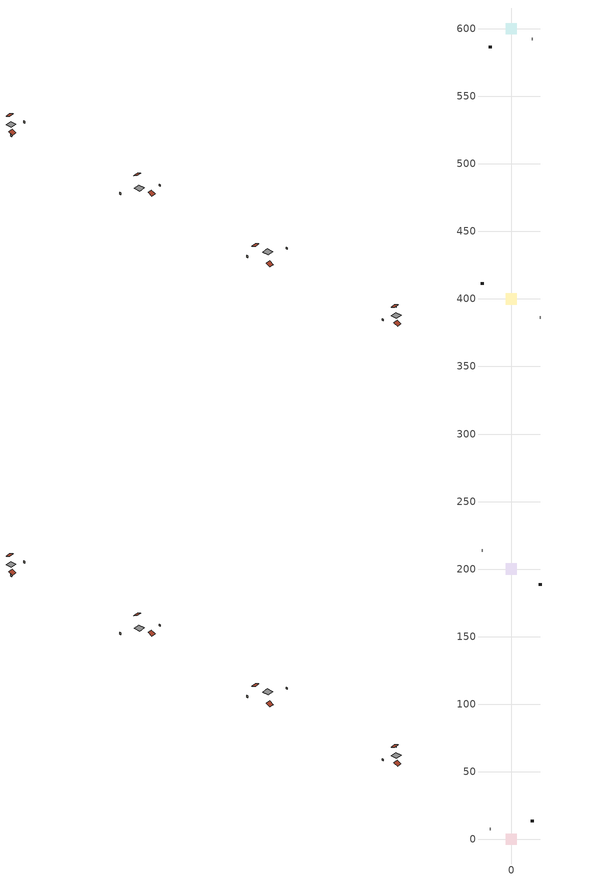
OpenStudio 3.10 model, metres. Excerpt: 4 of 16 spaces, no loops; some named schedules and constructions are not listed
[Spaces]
unit1_attic___vented_1
 floor to unit1_conditioned_space_1 (unit1_Floor2_construction_Reversed): -4.21,-4.21 -4.21,4.21 4.21,4.21 4.21,-4.21 z2.44
 wall outside (unit1_Wall6_construction): 15.36,12.62 15.36,14.43 z0:2.44
 wall adiabatic (unit1_Wall5_construction): -15.36,8.48 -15.36,6.66 z0:2.44
 roof outside (unit1_Roof2_construction): -9.07,-15.36,2.44 -9.07,-9.73,5.25 -15.36,-9.73,5.25 -15.36,-15.36,2.44
 roof outside (unit1_Roof1_construction): 9.07,15.36,2.44 9.07,9.73,5.25 15.36,9.73,5.25 15.36,15.36,2.44
unit2_attic___vented_1
 floor to unit2_conditioned_space_1 (unit2_Floor2_2_construction_Reversed): -4.21,195.79 -4.21,204.21 4.21,204.21 4.21,195.79 z2.44
 wall outside (unit2_Wall5_2_construction): 21.56,187.63 21.56,189.45 z0:2.44
 wall adiabatic (unit2_Wall6_2_construction): -21.56,214.67 -21.56,212.86 z0:2.44
 roof outside (unit2_Roof2_2_construction): -3.53,221.56,2.44 -3.53,215.93,5.25 2.77,215.93,5.25 2.77,221.56,2.44
 roof outside (unit2_Roof1_2_construction): -15.26,178.44,2.44 -15.26,184.07,5.25 -21.56,184.07,5.25 -21.56,178.44,2.44
unit3_attic___vented_1
 floor to unit3_conditioned_space_1 (unit3_Floor2_3_construction_Reversed): -4.21,395.79 -4.21,404.21 4.21,404.21 4.21,395.79 z2.44
 wall outside (unit3_Wall5_3_construction): -21.56,412.37 -21.56,410.55 z0:2.44
 wall adiabatic (unit3_Wall6_3_construction): 21.56,385.33 21.56,387.14 z0:2.44
 roof outside (unit3_Roof2_3_construction): 3.53,378.44,2.44 3.53,384.07,5.25 -2.77,384.07,5.25 -2.77,378.44,2.44
 roof outside (unit3_Roof1_3_construction): 15.26,421.56,2.44 15.26,415.93,5.25 21.56,415.93,5.25 21.56,421.56,2.44
unit4_attic___vented_1
 floor to unit4_conditioned_space_1 (unit4_Floor2_4_construction_Reversed): -4.21,595.79 -4.21,604.21 4.21,604.21 4.21,595.79 z2.44
 wall outside (unit4_Wall6_4_construction): -15.36,587.38 -15.36,585.57 z0:2.44
 wall adiabatic (unit4_Wall5_4_construction): 15.36,591.52 15.36,593.34 z0:2.44
 roof outside (unit4_Roof2_4_construction): 9.07,615.36,2.44 9.07,609.73,5.25 15.36,609.73,5.25 15.36,615.36,2.44
 roof outside (unit4_Roof1_4_construction): -9.07,584.64,2.44 -9.07,590.27,5.25 -15.36,590.27,5.25 -15.36,584.64,2.44
[Construction]
unit1_Floor1_construction_Reversed: unit1_floor_covering, unit1_osb_sheathing_0_75_in_, unit1_floor_rigid_ins, unit1_floor_stud_and_cavity
unit2_Floor1_2_construction_Reversed: unit2_floor_covering, unit2_osb_sheathing_0_75_in_, unit2_floor_rigid_ins, unit2_floor_stud_and_cavity
unit3_Floor1_3_construction_Reversed: unit3_floor_covering, unit3_osb_sheathing_0_75_in_, unit3_floor_rigid_ins, unit3_floor_stud_and_cavity
unit4_Floor1_4_construction_Reversed: unit4_floor_covering, unit4_osb_sheathing_0_75_in_, unit4_floor_rigid_ins, unit4_floor_stud_and_cavity
[EnergyManagementSystem:Program]
unit3_central_ac_and_furnace_airloop_0_duct_program: Set unit3_central_ac_and_furnace_airloop_AH_MFR = unit3_central_ac_and_furnace_airloop_AH_MFR_s; Set unit3_central_ac_and_furnace_airloop_Fan_RTF = 0; Set unit3_central_ac_and_furnace_airloop_Fan_RTF = unit3_central_ac_and_furnace_airloop_Fan_RTF + unit3_central_ac_and_furnace_airloop_Fan_RTF_s; Set unit3_central_ac_and_furnace_airloop_Fan_RTF = unit3_central_ac_and_furnace_airloop_Fan_RTF + unit3_central_ac_and_furnace_airloop_Fan_RTF_s_1; Set unit3_central_ac_and_furnace_airloop_AH_VFR = unit3_central_ac_and_furnace_airloop_AH_VFR_s; Set unit3_central_ac_and_furnace_airloop_AH_Tout = unit3_central_ac_and_furnace_airloop_AH_Tout_s; Set unit3_central_ac_and_furnace_airloop_AH_Wout = unit3_central_ac_and_furnace_airloop_AH_Wout_s; Set unit3_central_ac_and_furnace_airloop_RA_T = unit3_central_ac_and_furnace_airloop_RA_T_s; Set unit3_central_ac_and_furnace_airloop_Ra_W = unit3_central_ac_and_furnace_airloop_Ra_W_s; Set unit3_central_ac_and_furnace_airloop_0_DZ_T = unit3_central_ac_and_furnace_airloop_0_DZ_T_s; Set unit3_central_ac_and_furnace_airloop_0_DZ_W = unit3_central_ac_and_furnace_airloop_0_DZ_W_s; Run unit3_central_ac_and_furnace_airloop_0_duct_subroutine; Set unit3_central_ac_and_furnace_airloop_0_SupSensLkToCond_act = unit3_central_ac_and_furnace_airloop_0_SupSensLkToCond; Set unit3_central_ac_and_furnace_airloop_0_SupLatLkToCond_act = unit3_central_ac_and_furnace_airloop_0_SupLatLkToCond; Set unit3_central_ac_and_furnace_airloop_0_SupCondToLv_act = unit3_central_ac_and_furnace_airloop_0_SupCondToLv; Set unit3_central_ac_and_furnace_airloop_0_RetSensLkToRP_act = unit3_central_ac_and_furnace_airloop_0_RetSensLkToRP; Set unit3_central_ac_and_furnace_airloop_0_RetLatLkToRP_act = unit3_central_ac_and_furnace_airloop_0_RetLatLkToRP; Set unit3_central_ac_and_furnace_airloop_0_RetCondToRP_act = unit3_central_ac_and_furnace_airloop_0_RetCondToRP; Set unit3_central_ac_and_furnace_airloop_0_RetCondToDZ_act = unit3_central_ac_and_furnace_airloop_0_RetCondToDZ; Set unit3_central_ac_and_furnace_airloop_0_SupCondToDZ_act = unit3_central_ac_and_furnace_airloop_0_SupCondToDZ; Set unit3_central_ac_and_furnace_airloop_0_SupSensLkToDZ_act = unit3_central_ac_and_furnace_airloop_0_SupSensLkToDZ; Set unit3_central_ac_and_furnace_airloop_0_SupLatLkToDZ_act = unit3_central_ac_and_furnace_airloop_0_SupLatLkToDZ; Set unit3_central_ac_and_furnace_airloop_0_ZoneMixDZToCond_mix_act = unit3_central_ac_and_furnace_airloop_0_ZoneMixDZToCond; Set unit3_central_ac_and_furnace_airloop_0_ZoneMixCondToDZ_mix_act = unit3_central_ac_and_furnace_airloop_0_ZoneMixCondToDZ
unit3_fridge_schedule_program: Set Tin = unit3_fridge_tin_s*(9.0/5.0)+32.0; Set unit3_fridge_schedule_act = 0; If (Hour == 0); Set unit3_fridge_schedule_act = (-0.487+0.019*Tin); ElseIf (Hour == 1); Set unit3_fridge_schedule_act = (-0.34+0.016*Tin); ElseIf (Hour == 2); Set unit3_fridge_schedule_act = (-0.37+0.017*Tin); ElseIf (Hour == 3); Set unit3_fridge_schedule_act = (-0.361+0.016*Tin); ElseIf (Hour == 4); Set unit3_fridge_schedule_act = (-0.515+0.018*Tin); ElseIf (Hour == 5); Set unit3_fridge_schedule_act = (-0.684+0.021*Tin); ElseIf (Hour == 6); Set unit3_fridge_schedule_act = (-0.471+0.019*Tin); ElseIf (Hour == 7); Set unit3_fridge_schedule_act = (-0.159+0.015*Tin); ElseIf (Hour == 8); Set unit3_fridge_schedule_act = (-0.079+0.015*Tin); ElseIf (Hour == 9); Set unit3_fridge_schedule_act = (-0.417+0.019*Tin); ElseIf (Hour == 10); Set unit3_fridge_schedule_act = (-0.411+0.018*Tin); ElseIf (Hour == 11); Set unit3_fridge_schedule_act = (-0.386+0.018*Tin); ElseIf (Hour == 12); Set unit3_fridge_schedule_act = (-0.24+0.016*Tin); ElseIf (Hour == 13); Set unit3_fridge_schedule_act = (-0.314+0.017*Tin); ElseIf (Hour == 14); Set unit3_fridge_schedule_act = (-0.16+0.015*Tin); ElseIf (Hour == 15); Set unit3_fridge_schedule_act = (-0.121+0.015*Tin); ElseIf (Hour == 16); Set unit3_fridge_schedule_act = (-0.469+0.02*Tin); ElseIf (Hour == 17); Set unit3_fridge_schedule_act = (-0.412+0.02*Tin); ElseIf (Hour == 18); Set unit3_fridge_schedule_act = (-0.091+0.017*Tin); ElseIf (Hour == 19); Set unit3_fridge_schedule_act = (0.077+0.014*Tin); ElseIf (Hour == 20); Set unit3_fridge_schedule_act = (-0.118+0.016*Tin); ElseIf (Hour == 21); Set unit3_fridge_schedule_act = (-0.247+0.017*Tin); ElseIf (Hour == 22); Set unit3_fridge_schedule_act = (-0.445+0.019*Tin); ElseIf (Hour == 23); Set unit3_fridge_schedule_act = (-0.544+0.02*Tin); EndIf
unit3_water_heater_EC_adj: If WarmupFlag == 0; Set dhw_e_cons = unit3_water_heater_energy + unit3_water_heater_on_cycle_parasitic + unit3_water_heater_off_cycle_parasitic; Set unit3_water_heater_ec_adj_act = 0.0 * dhw_e_cons / 1; EndIf
unit3_central_ac_and_furnace_supply_fan_disaggregate_program_1: Set unit3_central_ac_and_furnace_supply_fan_primary_htg = 0; If unit3_central_ac_and_furnace_htg_coil_s > 0; Set unit3_central_ac_and_furnace_supply_fan_primary_htg = unit3_central_ac_and_furnace_supply_fan_s_1; EndIf
unit3_central_ac_and_furnace_supply_fan_disaggregate_program: Set unit3_central_ac_and_furnace_supply_fan_clg = 0; If unit3_central_ac_and_furnace_clg_coil_s > 0; Set unit3_central_ac_and_furnace_supply_fan_clg = unit3_central_ac_and_furnace_supply_fan_s; EndIf
unit4_infil_program: Set p_m = 0.14; Set p_s = 0.22; Set s_m = 270; Set s_s = 370; Set z_m = 9.99744; Set z_s = 2.4384; Set f_t = (((s_m/z_m)^p_m)*((z_s/s_s)^p_s)); Set Tdiff = unit4_tin_s-unit4_tout_s; Set dT = @Abs Tdiff; Set c = 0.0289; Set Cs = 0.0567; Set Cw = 0.1627; Set n = 0.65; Set sft = (f_t*0.3); Set temp1 = ((c*Cw)*((sft*unit4_site_vw_s)^(2*n)))^2; Set Qinf = (((c*Cs*(dT^n))^2)+temp1)^0.5; Set Qinf = (@Max Qinf 0); Set unit4_mech_vent_house_fan_sensible_load_act = 0.0; Set unit4_mech_vent_house_fan_latent_load_act = 0.0; Set OASupInPb = unit4_out_pb_s; Set OASupInTemp = unit4_tout_s; Set OASupInW = unit4_out_wt_s; Set OASupRho = (@RhoAirFnPbTdbW OASupInPb OASupInTemp OASupInW); Set OASupCp = (@CpAirFnW OASupInW); Set OASupInEnth = (@HFnTdbW OASupInTemp OASupInW); Set ZoneTemp = unit4_tin_s; Set ZoneW = unit4_win_s; Set ZoneCp = (@CpAirFnW ZoneW); Set ZoneAirEnth = (@HFnTdbW ZoneTemp ZoneW); Set unit4_mech_vent_house_fan_cfis_act = 0.0; Set QWHV_cfis_sup = 0.0; Set QWHV_cfis_suppl_sup = 0.0; Set QWHV_cfis_suppl_exh = 0.0; Set Qrange = 0; Set Qrange = Qrange + 0.04719 * unit4_mech_vent_range_fan_0_sch_s; Set Qbath = 0; Set Qbath = Qbath + 0.04719 * unit4_mech_vent_bath_fan_0_sch_s; Set Qdryer = 0; Set Qdryer = Qdryer + 0.07209 * unit4_clothes_dryer_exhaust_0_sch_s; Set QWHV_sup = 0.0; Set QWHV_exh = 0.0; Set Qsupply = QWHV_sup + QWHV_cfis_sup + QWHV_cfis_suppl_sup; Set Qexhaust = Qrange + Qbath + Qdryer + QWHV_exh + QWHV_cfis_suppl_exh; Set Qfan = (@Max Qexhaust Qsupply); Set Qducts = 0; Set Qducts = Qducts - unit4_central_ac_and_furnace_airloop_0_DuctImbalLkSupFanEquivCond; Set Qducts = Qducts + unit4_central_ac_and_furnace_airloop_0_DuctImbalLkExhFanEquivCond; If Qducts < 0; Set Qsupply = Qsupply - Qducts; Else; Set Qexhaust = Qexhaust + Qducts; EndIf; Set Qfan_with_ducts = (@Max Qexhaust Qsupply); Set Qimb = (@Abs (Qsupply - Qexhaust)); If Qinf + Qimb > 0; Set Qtot = Qfan_with_ducts + (Qinf^2) / (Qinf + Qimb); Else; Set Qtot = Qfan_with_ducts; EndIf; Set Qinf_adj = Qtot - Qfan; Set unit4_infil_flow_act = Qinf_adj; Set unit4_infil_program_Qinf = Qinf_adj; Set unit4_infil_program_Qfan = Qfan; Set Qload = Qfan; Set Effectiveness_Sens = 0.0; Set Effectiveness_Lat = 0.0; Set Fan_MFR = Qload * OASupRho; Set ZoneInEnth = OASupInEnth; Set ZoneInTemp = OASupInTemp; Set FanTotalToCond = Fan_MFR * (ZoneInEnth - ZoneAirEnth); Set FanSensToCond = Fan_MFR * ZoneCp * (ZoneInTemp - ZoneTemp); Set FanLatToCond = FanTotalToCond - FanSensToCond; Set unit4_mech_vent_house_fan_sensible_load_act = unit4_mech_vent_house_fan_sensible_load_act + FanSensToCond; Set unit4_mech_vent_house_fan_latent_load_act = unit4_mech_vent_house_fan_latent_load_act + FanLatToCond
unit4_crawlspace_unvented_1_duct_leakage_imbalance_infil_program: Set Qducts = 0; Set Qducts = Qducts - unit4_central_ac_and_furnace_airloop_0_DuctImbalLkSupFanEquivDZ; Set Qducts = Qducts + unit4_central_ac_and_furnace_airloop_0_DuctImbalLkExhFanEquivDZ; Set unit4_crawlspace_unvented_1_duct_leakage_imbalance_infil_flow_act = (@Abs(Qducts))
unit4_natural_vent_program: Set Tin = unit4_tin_s; Set Tout = unit4_tout_s; Set Wout = unit4_out_wt_s; Set Pbar = unit4_out_pb_s; Set Phiout = (@RhFnTdbWPb Tout Wout Pbar); Set MaxHR = 0.0115; Set Tnvsp = (unit4_htg_sp_s + unit4_clg_sp_s) / 2; Set NVavail = unit4_natural_vent_s; Set ClgSsnAvail = unit4_cool_season; Set Qnv = 0; Set Qwhf = 0; Set unit4_whole_house_fan_mix_act = 0; Set unit4_whole_house_fan_act = 0; If ((Wout < MaxHR) && (Tin > Tout) && (Tin > Tnvsp) && (ClgSsnAvail > 0)); Set WHF_Flow = 0; Set Adj = (Tin-Tnvsp)/(Tin-Tout); Set Adj = (@Min Adj 1); Set Adj = (@Max Adj 0); If (WHF_Flow > 0); Set Qwhf = WHF_Flow*Adj; Set unit4_whole_house_fan_mix_act = WHF_Flow*Adj; Set WHF_W = 0; Set unit4_whole_house_fan_act = WHF_W*Adj; ElseIf (NVavail > 0); Set NVArea = 3152.088663552; Set Cs = 8.968567957270247e-05; Set Cw = 2.2169590796800036e-05; Set Tdiff = Tin-Tout; Set dT = (@Abs Tdiff); Set Vwind = unit4_site_vw_s; Set SGNV = NVArea*Adj*((((Cs*dT)+(Cw*(Vwind^2)))^0.5)/1000); Set MaxNV = 0.9602557310976002; Set Qnv = (@Min SGNV MaxNV); EndIf; EndIf; Set unit4_natural_vent_flow_act = Qnv; Set unit4_whole_house_fan_flow_act = Qwhf; Set unit4_natural_vent_program_Qnv = Qnv; Set unit4_natural_vent_program_Qwhf = Qwhf
unit4_central_ac_and_furnace_airloop_0_duct_program: Set unit4_central_ac_and_furnace_airloop_AH_MFR = unit4_central_ac_and_furnace_airloop_AH_MFR_s; Set unit4_central_ac_and_furnace_airloop_Fan_RTF = 0; Set unit4_central_ac_and_furnace_airloop_Fan_RTF = unit4_central_ac_and_furnace_airloop_Fan_RTF + unit4_central_ac_and_furnace_airloop_Fan_RTF_s; Set unit4_central_ac_and_furnace_airloop_Fan_RTF = unit4_central_ac_and_furnace_airloop_Fan_RTF + unit4_central_ac_and_furnace_airloop_Fan_RTF_s_1; Set unit4_central_ac_and_furnace_airloop_AH_VFR = unit4_central_ac_and_furnace_airloop_AH_VFR_s; Set unit4_central_ac_and_furnace_airloop_AH_Tout = unit4_central_ac_and_furnace_airloop_AH_Tout_s; Set unit4_central_ac_and_furnace_airloop_AH_Wout = unit4_central_ac_and_furnace_airloop_AH_Wout_s; Set unit4_central_ac_and_furnace_airloop_RA_T = unit4_central_ac_and_furnace_airloop_RA_T_s; Set unit4_central_ac_and_furnace_airloop_Ra_W = unit4_central_ac_and_furnace_airloop_Ra_W_s; Set unit4_central_ac_and_furnace_airloop_0_DZ_T = unit4_central_ac_and_furnace_airloop_0_DZ_T_s; Set unit4_central_ac_and_furnace_airloop_0_DZ_W = unit4_central_ac_and_furnace_airloop_0_DZ_W_s; Run unit4_central_ac_and_furnace_airloop_0_duct_subroutine; Set unit4_central_ac_and_furnace_airloop_0_SupSensLkToCond_act = unit4_central_ac_and_furnace_airloop_0_SupSensLkToCond; Set unit4_central_ac_and_furnace_airloop_0_SupLatLkToCond_act = unit4_central_ac_and_furnace_airloop_0_SupLatLkToCond; Set unit4_central_ac_and_furnace_airloop_0_SupCondToLv_act = unit4_central_ac_and_furnace_airloop_0_SupCondToLv; Set unit4_central_ac_and_furnace_airloop_0_RetSensLkToRP_act = unit4_central_ac_and_furnace_airloop_0_RetSensLkToRP; Set unit4_central_ac_and_furnace_airloop_0_RetLatLkToRP_act = unit4_central_ac_and_furnace_airloop_0_RetLatLkToRP; Set unit4_central_ac_and_furnace_airloop_0_RetCondToRP_act = unit4_central_ac_and_furnace_airloop_0_RetCondToRP; Set unit4_central_ac_and_furnace_airloop_0_RetCondToDZ_act = unit4_central_ac_and_furnace_airloop_0_RetCondToDZ; Set unit4_central_ac_and_furnace_airloop_0_SupCondToDZ_act = unit4_central_ac_and_furnace_airloop_0_SupCondToDZ; Set unit4_central_ac_and_furnace_airloop_0_SupSensLkToDZ_act = unit4_central_ac_and_furnace_airloop_0_SupSensLkToDZ; Set unit4_central_ac_and_furnace_airloop_0_SupLatLkToDZ_act = unit4_central_ac_and_furnace_airloop_0_SupLatLkToDZ; Set unit4_central_ac_and_furnace_airloop_0_ZoneMixDZToCond_mix_act = unit4_central_ac_and_furnace_airloop_0_ZoneMixDZToCond; Set unit4_central_ac_and_furnace_airloop_0_ZoneMixCondToDZ_mix_act = unit4_central_ac_and_furnace_airloop_0_ZoneMixCondToDZ
unit4_fridge_schedule_program: Set Tin = unit4_fridge_tin_s*(9.0/5.0)+32.0; Set unit4_fridge_schedule_act = 0; If (Hour == 0); Set unit4_fridge_schedule_act = (-0.487+0.019*Tin); ElseIf (Hour == 1); Set unit4_fridge_schedule_act = (-0.34+0.016*Tin); ElseIf (Hour == 2); Set unit4_fridge_schedule_act = (-0.37+0.017*Tin); ElseIf (Hour == 3); Set unit4_fridge_schedule_act = (-0.361+0.016*Tin); ElseIf (Hour == 4); Set unit4_fridge_schedule_act = (-0.515+0.018*Tin); ElseIf (Hour == 5); Set unit4_fridge_schedule_act = (-0.684+0.021*Tin); ElseIf (Hour == 6); Set unit4_fridge_schedule_act = (-0.471+0.019*Tin); ElseIf (Hour == 7); Set unit4_fridge_schedule_act = (-0.159+0.015*Tin); ElseIf (Hour == 8); Set unit4_fridge_schedule_act = (-0.079+0.015*Tin); ElseIf (Hour == 9); Set unit4_fridge_schedule_act = (-0.417+0.019*Tin); ElseIf (Hour == 10); Set unit4_fridge_schedule_act = (-0.411+0.018*Tin); ElseIf (Hour == 11); Set unit4_fridge_schedule_act = (-0.386+0.018*Tin); ElseIf (Hour == 12); Set unit4_fridge_schedule_act = (-0.24+0.016*Tin); ElseIf (Hour == 13); Set unit4_fridge_schedule_act = (-0.314+0.017*Tin); ElseIf (Hour == 14); Set unit4_fridge_schedule_act = (-0.16+0.015*Tin); ElseIf (Hour == 15); Set unit4_fridge_schedule_act = (-0.121+0.015*Tin); ElseIf (Hour == 16); Set unit4_fridge_schedule_act = (-0.469+0.02*Tin); ElseIf (Hour == 17); Set unit4_fridge_schedule_act = (-0.412+0.02*Tin); ElseIf (Hour == 18); Set unit4_fridge_schedule_act = (-0.091+0.017*Tin); ElseIf (Hour == 19); Set unit4_fridge_schedule_act = (0.077+0.014*Tin); ElseIf (Hour == 20); Set unit4_fridge_schedule_act = (-0.118+0.016*Tin); ElseIf (Hour == 21); Set unit4_fridge_schedule_act = (-0.247+0.017*Tin); ElseIf (Hour == 22); Set unit4_fridge_schedule_act = (-0.445+0.019*Tin); ElseIf (Hour == 23); Set unit4_fridge_schedule_act = (-0.544+0.02*Tin); EndIf
unit4_water_heater_EC_adj: If WarmupFlag == 0; Set dhw_e_cons = unit4_water_heater_energy + unit4_water_heater_on_cycle_parasitic + unit4_water_heater_off_cycle_parasitic; Set unit4_water_heater_ec_adj_act = 0.0 * dhw_e_cons / 1; EndIf
unit4_central_ac_and_furnace_supply_fan_disaggregate_program_1: Set unit4_central_ac_and_furnace_supply_fan_primary_htg = 0; If unit4_central_ac_and_furnace_htg_coil_s > 0; Set unit4_central_ac_and_furnace_supply_fan_primary_htg = unit4_central_ac_and_furnace_supply_fan_s_1; EndIf
unit4_central_ac_and_furnace_supply_fan_disaggregate_program: Set unit4_central_ac_and_furnace_supply_fan_clg = 0; If unit4_central_ac_and_furnace_clg_coil_s > 0; Set unit4_central_ac_and_furnace_supply_fan_clg = unit4_central_ac_and_furnace_supply_fan_s; EndIf
unmet_hours_program: Set htg_unmet_hours = 0; Set clg_unmet_hours = 0; Set unit_htg_unmet_hours = 0; If ((DayOfYear >= 1) && (DayOfYear <= 365)); Set unit_htg_unmet_hours = unit_htg_unmet_hours + unit1_conditioned_space_htg_unmet_s; If unit_htg_unmet_hours > htg_unmet_hours; Set htg_unmet_hours = unit_htg_unmet_hours; EndIf; EndIf; Set unit_clg_unmet_hours = 0; If ((DayOfYear >= 1) && (DayOfYear <= 365)); Set unit_clg_unmet_hours = unit_clg_unmet_hours + unit1_conditioned_space_clg_unmet_s; If unit_clg_unmet_hours > clg_unmet_hours; Set clg_unmet_hours = unit_clg_unmet_hours; EndIf; EndIf; Set unit_htg_unmet_hours = 0; If ((DayOfYear >= 1) && (DayOfYear <= 365)); Set unit_htg_unmet_hours = unit_htg_unmet_hours + unit2_conditioned_space_htg_unmet_s; If unit_htg_unmet_hours > htg_unmet_hours; Set htg_unmet_hours = unit_htg_unmet_hours; EndIf; EndIf; Set unit_clg_unmet_hours = 0; If ((DayOfYear >= 1) && (DayOfYear <= 365)); Set unit_clg_unmet_hours = unit_clg_unmet_hours + unit2_conditioned_space_clg_unmet_s; If unit_clg_unmet_hours > clg_unmet_hours; Set clg_unmet_hours = unit_clg_unmet_hours; EndIf; EndIf; Set unit_htg_unmet_hours = 0; If ((DayOfYear >= 1) && (DayOfYear <= 365)); Set unit_htg_unmet_hours = unit_htg_unmet_hours + unit3_conditioned_space_htg_unmet_s; If unit_htg_unmet_hours > htg_unmet_hours; Set htg_unmet_hours = unit_htg_unmet_hours; EndIf; EndIf; Set unit_clg_unmet_hours = 0; If ((DayOfYear >= 1) && (DayOfYear <= 365)); Set unit_clg_unmet_hours = unit_clg_unmet_hours + unit3_conditioned_space_clg_unmet_s; If unit_clg_unmet_hours > clg_unmet_hours; Set clg_unmet_hours = unit_clg_unmet_hours; EndIf; EndIf; Set unit_htg_unmet_hours = 0; If ((DayOfYear >= 1) && (DayOfYear <= 365)); Set unit_htg_unmet_hours = unit_htg_unmet_hours + unit4_conditioned_space_htg_unmet_s; If unit_htg_unmet_hours > htg_unmet_hours; Set htg_unmet_hours = unit_htg_unmet_hours; EndIf; EndIf; Set unit_clg_unmet_hours = 0; If ((DayOfYear >= 1) && (DayOfYear <= 365)); Set unit_clg_unmet_hours = unit_clg_unmet_hours + unit4_conditioned_space_clg_unmet_s; If unit_clg_unmet_hours > clg_unmet_hours; Set clg_unmet_hours = unit_clg_unmet_hours; EndIf; EndIf
total_loads_program: Set loads_htg_tot = 0; Set loads_clg_tot = 0; If htg_load_cond > 0; Set loads_htg_tot = loads_htg_tot + (htg_load_cond - clg_load_cond) * 1.0; Set loads_htg_tot = loads_htg_tot + (htg_load_duct - clg_load_duct) * 1.0; EndIf; If htg_load_cond_1 > 0; Set loads_htg_tot = loads_htg_tot + (htg_load_cond_1 - clg_load_cond_1) * 1.0; Set loads_htg_tot = loads_htg_tot + (htg_load_duct_1 - clg_load_duct_1) * 1.0; EndIf; If htg_load_cond_2 > 0; Set loads_htg_tot = loads_htg_tot + (htg_load_cond_2 - clg_load_cond_2) * 1.0; Set loads_htg_tot = loads_htg_tot + (htg_load_duct_2 - clg_load_duct_2) * 1.0; EndIf; If htg_load_cond_3 > 0; Set loads_htg_tot = loads_htg_tot + (htg_load_cond_3 - clg_load_cond_3) * 1.0; Set loads_htg_tot = loads_htg_tot + (htg_load_duct_3 - clg_load_duct_3) * 1.0; EndIf; Set loads_htg_tot = (@Max loads_htg_tot 0); If clg_load_cond > 0; Set loads_clg_tot = loads_clg_tot + (clg_load_cond - htg_load_cond) * 1.0; Set loads_clg_tot = loads_clg_tot + (clg_load_duct - htg_load_duct) * 1.0; EndIf; If clg_load_cond_1 > 0; Set loads_clg_tot = loads_clg_tot + (clg_load_cond_1 - htg_load_cond_1) * 1.0; Set loads_clg_tot = loads_clg_tot + (clg_load_duct_1 - htg_load_duct_1) * 1.0; EndIf; If clg_load_cond_2 > 0; Set loads_clg_tot = loads_clg_tot + (clg_load_cond_2 - htg_load_cond_2) * 1.0; Set loads_clg_tot = loads_clg_tot + (clg_load_duct_2 - htg_load_duct_2) * 1.0; EndIf; If clg_load_cond_3 > 0; Set loads_clg_tot = loads_clg_tot + (clg_load_cond_3 - htg_load_cond_3) * 1.0; Set loads_clg_tot = loads_clg_tot + (clg_load_duct_3 - htg_load_duct_3) * 1.0; EndIf; Set loads_clg_tot = (@Max loads_clg_tot 0)
total_airflows_program: Set total_infil_flow_rate = 0; Set total_mechvent_flow_rate = 0; Set total_natvent_flow_rate = 0; Set total_whf_flow_rate = 0; Set total_infil_flow_rate = total_infil_flow_rate + (unit1_infil_program_Qinf * 1); Set total_infil_flow_rate = total_infil_flow_rate + (unit2_infil_program_Qinf * 1); Set total_infil_flow_rate = total_infil_flow_rate + (unit3_infil_program_Qinf * 1); Set total_infil_flow_rate = total_infil_flow_rate + (unit4_infil_program_Qinf * 1); Set total_mechvent_flow_rate = total_mechvent_flow_rate + (unit1_infil_program_Qfan * 1); Set total_mechvent_flow_rate = total_mechvent_flow_rate + (unit2_infil_program_Qfan * 1); Set total_mechvent_flow_rate = total_mechvent_flow_rate + (unit3_infil_program_Qfan * 1); Set total_mechvent_flow_rate = total_mechvent_flow_rate + (unit4_infil_program_Qfan * 1); Set total_natvent_flow_rate = total_natvent_flow_rate + (unit1_natural_vent_program_Qnv * 1); Set total_natvent_flow_rate = total_natvent_flow_rate + (unit2_natural_vent_program_Qnv * 1); Set total_natvent_flow_rate = total_natvent_flow_rate + (unit3_natural_vent_program_Qnv * 1); Set total_natvent_flow_rate = total_natvent_flow_rate + (unit4_natural_vent_program_Qnv * 1); Set total_whf_flow_rate = total_whf_flow_rate + (unit1_natural_vent_program_Qwhf * 1); Set total_whf_flow_rate = total_whf_flow_rate + (unit2_natural_vent_program_Qwhf * 1); Set total_whf_flow_rate = total_whf_flow_rate + (unit3_natural_vent_program_Qwhf * 1); Set total_whf_flow_rate = total_whf_flow_rate + (unit4_natural_vent_program_Qwhf * 1)
[EnergyManagementSystem:Subroutine]
unit1_central_ac_and_furnace_airloop_0_duct_subroutine: Set AH_MFR = unit1_central_ac_and_furnace_airloop_AH_MFR / 1; If AH_MFR > 0; Set AH_Tout = unit1_central_ac_and_furnace_airloop_AH_Tout; Set AH_Wout = unit1_central_ac_and_furnace_airloop_AH_Wout; Set RA_T = unit1_central_ac_and_furnace_airloop_RA_T; Set RA_W = unit1_central_ac_and_furnace_airloop_Ra_W; Set Fan_RTF = unit1_central_ac_and_furnace_airloop_Fan_RTF; Set DZ_T = unit1_central_ac_and_furnace_airloop_0_DZ_T; Set DZ_W = unit1_central_ac_and_furnace_airloop_0_DZ_W; Set AH_VFR = unit1_central_ac_and_furnace_airloop_AH_VFR / 1; Set h_SA = (@HFnTdbW AH_Tout AH_Wout); Set h_RA = (@HFnTdbW RA_T RA_W); Set h_fg = (@HfgAirFnWTdb AH_Wout AH_Tout); Set h_DZ = (@HFnTdbW DZ_T DZ_W); Set air_cp = 1006.0; Set f_sup = 0.1; Set f_ret = 0.1; Set sup_lk_mfr = f_sup * AH_MFR; Set ret_lk_mfr = f_ret * AH_MFR; Set SupTotLkToCond = sup_lk_mfr*(h_RA - h_SA); Set SupLatLkToCond = sup_lk_mfr*h_fg*(RA_W-AH_Wout); Set SupSensLkToCond = SupTotLkToCond-SupLatLkToCond; Set supply_ua = 63.924; Set eTm = 0-((Fan_RTF/(AH_MFR*air_cp))*supply_ua); Set t_sup = DZ_T+((AH_Tout-DZ_T)*(@Exp eTm)); Set SupCondToCond = AH_MFR*air_cp*(t_sup-AH_Tout); Set SupCondToDZ = 0-SupCondToCond; Set return_ua = 11.838; Set eTm = 0-((Fan_RTF/(AH_MFR*air_cp))*return_ua); Set t_ret = DZ_T+((RA_T-DZ_T)*(@Exp eTm)); Set RetCondToRP = AH_MFR*air_cp*(t_ret-RA_T); Set RetCondToDZ = 0-RetCondToRP; Set RetLatLkToRP = 0; Set RetSensLkToRP = ret_lk_mfr*air_cp*(DZ_T-RA_T); Set SupTotLkToDZ = sup_lk_mfr*(h_SA-h_DZ); Set SupLatLkToDZ = sup_lk_mfr*h_fg*(AH_Wout-DZ_W); Set SupSensLkToDZ = SupTotLkToDZ-SupLatLkToDZ; Set FracOutsideToCond = 0.0; Set FracOutsideToDZ = 0.0; Set FracCondToOutside = 0.0; Set FracDZToOutside = 0.0; Set FracDZToCond = 0.0; Set FracCondToDZ = 0.0; Set lk_imbal_vfr = @ABS(f_sup - f_ret) * AH_VFR; Set ImbalLkCondToDZ = lk_imbal_vfr * FracCondToDZ; Set ImbalLkDZToCond = lk_imbal_vfr * FracDZToCond; Set ImbalLkOutsideToCond = lk_imbal_vfr * FracOutsideToCond; Set ImbalLkOutsideToDZ = lk_imbal_vfr * FracOutsideToDZ; Set ImbalLkCondToOutside = lk_imbal_vfr * FracCondToOutside; Set ImbalLkDZToOutside = lk_imbal_vfr * FracDZToOutside; Else; Set SupLatLkToCond = 0; Set SupSensLkToCond = 0; Set SupCondToCond = 0; Set RetCondToRP = 0; Set RetLatLkToRP = 0; Set RetSensLkToRP = 0; Set RetCondToDZ = 0; Set SupCondToDZ = 0; Set SupLatLkToDZ = 0; Set SupSensLkToDZ = 0; Set ImbalLkCondToDZ = 0; Set ImbalLkDZToCond = 0; Set ImbalLkOutsideToCond = 0; Set ImbalLkOutsideToDZ = 0; Set ImbalLkCondToOutside = 0; Set ImbalLkDZToOutside = 0; EndIf; Set unit1_central_ac_and_furnace_airloop_0_SupLatLkToCond = SupLatLkToCond; Set unit1_central_ac_and_furnace_airloop_0_SupSensLkToCond = SupSensLkToCond; Set unit1_central_ac_and_furnace_airloop_0_SupCondToLv = SupCondToCond; Set unit1_central_ac_and_furnace_airloop_0_RetCondToRP = RetCondToRP; Set unit1_central_ac_and_furnace_airloop_0_RetLatLkToRP = RetLatLkToRP; Set unit1_central_ac_and_furnace_airloop_0_RetSensLkToRP = RetSensLkToRP; Set unit1_central_ac_and_furnace_airloop_0_RetCondToDZ = RetCondToDZ; Set unit1_central_ac_and_furnace_airloop_0_SupCondToDZ = SupCondToDZ; Set unit1_central_ac_and_furnace_airloop_0_SupLatLkToDZ = SupLatLkToDZ; Set unit1_central_ac_and_furnace_airloop_0_SupSensLkToDZ = SupSensLkToDZ; Set unit1_central_ac_and_furnace_airloop_0_ZoneMixCondToDZ = ImbalLkCondToDZ; Set unit1_central_ac_and_furnace_airloop_0_ZoneMixDZToCond = ImbalLkDZToCond; Set unit1_central_ac_and_furnace_airloop_0_DuctImbalLkSupFanEquivCond = ImbalLkCondToOutside; Set unit1_central_ac_and_furnace_airloop_0_DuctImbalLkExhFanEquivCond = ImbalLkOutsideToCond; Set unit1_central_ac_and_furnace_airloop_0_DuctImbalLkSupFanEquivDZ = ImbalLkDZToOutside; Set unit1_central_ac_and_furnace_airloop_0_DuctImbalLkExhFanEquivDZ = ImbalLkOutsideToDZ
unit2_central_ac_and_furnace_airloop_0_duct_subroutine: Set AH_MFR = unit2_central_ac_and_furnace_airloop_AH_MFR / 1; If AH_MFR > 0; Set AH_Tout = unit2_central_ac_and_furnace_airloop_AH_Tout; Set AH_Wout = unit2_central_ac_and_furnace_airloop_AH_Wout; Set RA_T = unit2_central_ac_and_furnace_airloop_RA_T; Set RA_W = unit2_central_ac_and_furnace_airloop_Ra_W; Set Fan_RTF = unit2_central_ac_and_furnace_airloop_Fan_RTF; Set DZ_T = unit2_central_ac_and_furnace_airloop_0_DZ_T; Set DZ_W = unit2_central_ac_and_furnace_airloop_0_DZ_W; Set AH_VFR = unit2_central_ac_and_furnace_airloop_AH_VFR / 1; Set h_SA = (@HFnTdbW AH_Tout AH_Wout); Set h_RA = (@HFnTdbW RA_T RA_W); Set h_fg = (@HfgAirFnWTdb AH_Wout AH_Tout); Set h_DZ = (@HFnTdbW DZ_T DZ_W); Set air_cp = 1006.0; Set f_sup = 0.1; Set f_ret = 0.1; Set sup_lk_mfr = f_sup * AH_MFR; Set ret_lk_mfr = f_ret * AH_MFR; Set SupTotLkToCond = sup_lk_mfr*(h_RA - h_SA); Set SupLatLkToCond = sup_lk_mfr*h_fg*(RA_W-AH_Wout); Set SupSensLkToCond = SupTotLkToCond-SupLatLkToCond; Set supply_ua = 63.924; Set eTm = 0-((Fan_RTF/(AH_MFR*air_cp))*supply_ua); Set t_sup = DZ_T+((AH_Tout-DZ_T)*(@Exp eTm)); Set SupCondToCond = AH_MFR*air_cp*(t_sup-AH_Tout); Set SupCondToDZ = 0-SupCondToCond; Set return_ua = 11.838; Set eTm = 0-((Fan_RTF/(AH_MFR*air_cp))*return_ua); Set t_ret = DZ_T+((RA_T-DZ_T)*(@Exp eTm)); Set RetCondToRP = AH_MFR*air_cp*(t_ret-RA_T); Set RetCondToDZ = 0-RetCondToRP; Set RetLatLkToRP = 0; Set RetSensLkToRP = ret_lk_mfr*air_cp*(DZ_T-RA_T); Set SupTotLkToDZ = sup_lk_mfr*(h_SA-h_DZ); Set SupLatLkToDZ = sup_lk_mfr*h_fg*(AH_Wout-DZ_W); Set SupSensLkToDZ = SupTotLkToDZ-SupLatLkToDZ; Set FracOutsideToCond = 0.0; Set FracOutsideToDZ = 0.0; Set FracCondToOutside = 0.0; Set FracDZToOutside = 0.0; Set FracDZToCond = 0.0; Set FracCondToDZ = 0.0; Set lk_imbal_vfr = @ABS(f_sup - f_ret) * AH_VFR; Set ImbalLkCondToDZ = lk_imbal_vfr * FracCondToDZ; Set ImbalLkDZToCond = lk_imbal_vfr * FracDZToCond; Set ImbalLkOutsideToCond = lk_imbal_vfr * FracOutsideToCond; Set ImbalLkOutsideToDZ = lk_imbal_vfr * FracOutsideToDZ; Set ImbalLkCondToOutside = lk_imbal_vfr * FracCondToOutside; Set ImbalLkDZToOutside = lk_imbal_vfr * FracDZToOutside; Else; Set SupLatLkToCond = 0; Set SupSensLkToCond = 0; Set SupCondToCond = 0; Set RetCondToRP = 0; Set RetLatLkToRP = 0; Set RetSensLkToRP = 0; Set RetCondToDZ = 0; Set SupCondToDZ = 0; Set SupLatLkToDZ = 0; Set SupSensLkToDZ = 0; Set ImbalLkCondToDZ = 0; Set ImbalLkDZToCond = 0; Set ImbalLkOutsideToCond = 0; Set ImbalLkOutsideToDZ = 0; Set ImbalLkCondToOutside = 0; Set ImbalLkDZToOutside = 0; EndIf; Set unit2_central_ac_and_furnace_airloop_0_SupLatLkToCond = SupLatLkToCond; Set unit2_central_ac_and_furnace_airloop_0_SupSensLkToCond = SupSensLkToCond; Set unit2_central_ac_and_furnace_airloop_0_SupCondToLv = SupCondToCond; Set unit2_central_ac_and_furnace_airloop_0_RetCondToRP = RetCondToRP; Set unit2_central_ac_and_furnace_airloop_0_RetLatLkToRP = RetLatLkToRP; Set unit2_central_ac_and_furnace_airloop_0_RetSensLkToRP = RetSensLkToRP; Set unit2_central_ac_and_furnace_airloop_0_RetCondToDZ = RetCondToDZ; Set unit2_central_ac_and_furnace_airloop_0_SupCondToDZ = SupCondToDZ; Set unit2_central_ac_and_furnace_airloop_0_SupLatLkToDZ = SupLatLkToDZ; Set unit2_central_ac_and_furnace_airloop_0_SupSensLkToDZ = SupSensLkToDZ; Set unit2_central_ac_and_furnace_airloop_0_ZoneMixCondToDZ = ImbalLkCondToDZ; Set unit2_central_ac_and_furnace_airloop_0_ZoneMixDZToCond = ImbalLkDZToCond; Set unit2_central_ac_and_furnace_airloop_0_DuctImbalLkSupFanEquivCond = ImbalLkCondToOutside; Set unit2_central_ac_and_furnace_airloop_0_DuctImbalLkExhFanEquivCond = ImbalLkOutsideToCond; Set unit2_central_ac_and_furnace_airloop_0_DuctImbalLkSupFanEquivDZ = ImbalLkDZToOutside; Set unit2_central_ac_and_furnace_airloop_0_DuctImbalLkExhFanEquivDZ = ImbalLkOutsideToDZ
unit3_central_ac_and_furnace_airloop_0_duct_subroutine: Set AH_MFR = unit3_central_ac_and_furnace_airloop_AH_MFR / 1; If AH_MFR > 0; Set AH_Tout = unit3_central_ac_and_furnace_airloop_AH_Tout; Set AH_Wout = unit3_central_ac_and_furnace_airloop_AH_Wout; Set RA_T = unit3_central_ac_and_furnace_airloop_RA_T; Set RA_W = unit3_central_ac_and_furnace_airloop_Ra_W; Set Fan_RTF = unit3_central_ac_and_furnace_airloop_Fan_RTF; Set DZ_T = unit3_central_ac_and_furnace_airloop_0_DZ_T; Set DZ_W = unit3_central_ac_and_furnace_airloop_0_DZ_W; Set AH_VFR = unit3_central_ac_and_furnace_airloop_AH_VFR / 1; Set h_SA = (@HFnTdbW AH_Tout AH_Wout); Set h_RA = (@HFnTdbW RA_T RA_W); Set h_fg = (@HfgAirFnWTdb AH_Wout AH_Tout); Set h_DZ = (@HFnTdbW DZ_T DZ_W); Set air_cp = 1006.0; Set f_sup = 0.1; Set f_ret = 0.1; Set sup_lk_mfr = f_sup * AH_MFR; Set ret_lk_mfr = f_ret * AH_MFR; Set SupTotLkToCond = sup_lk_mfr*(h_RA - h_SA); Set SupLatLkToCond = sup_lk_mfr*h_fg*(RA_W-AH_Wout); Set SupSensLkToCond = SupTotLkToCond-SupLatLkToCond; Set supply_ua = 63.924; Set eTm = 0-((Fan_RTF/(AH_MFR*air_cp))*supply_ua); Set t_sup = DZ_T+((AH_Tout-DZ_T)*(@Exp eTm)); Set SupCondToCond = AH_MFR*air_cp*(t_sup-AH_Tout); Set SupCondToDZ = 0-SupCondToCond; Set return_ua = 11.838; Set eTm = 0-((Fan_RTF/(AH_MFR*air_cp))*return_ua); Set t_ret = DZ_T+((RA_T-DZ_T)*(@Exp eTm)); Set RetCondToRP = AH_MFR*air_cp*(t_ret-RA_T); Set RetCondToDZ = 0-RetCondToRP; Set RetLatLkToRP = 0; Set RetSensLkToRP = ret_lk_mfr*air_cp*(DZ_T-RA_T); Set SupTotLkToDZ = sup_lk_mfr*(h_SA-h_DZ); Set SupLatLkToDZ = sup_lk_mfr*h_fg*(AH_Wout-DZ_W); Set SupSensLkToDZ = SupTotLkToDZ-SupLatLkToDZ; Set FracOutsideToCond = 0.0; Set FracOutsideToDZ = 0.0; Set FracCondToOutside = 0.0; Set FracDZToOutside = 0.0; Set FracDZToCond = 0.0; Set FracCondToDZ = 0.0; Set lk_imbal_vfr = @ABS(f_sup - f_ret) * AH_VFR; Set ImbalLkCondToDZ = lk_imbal_vfr * FracCondToDZ; Set ImbalLkDZToCond = lk_imbal_vfr * FracDZToCond; Set ImbalLkOutsideToCond = lk_imbal_vfr * FracOutsideToCond; Set ImbalLkOutsideToDZ = lk_imbal_vfr * FracOutsideToDZ; Set ImbalLkCondToOutside = lk_imbal_vfr * FracCondToOutside; Set ImbalLkDZToOutside = lk_imbal_vfr * FracDZToOutside; Else; Set SupLatLkToCond = 0; Set SupSensLkToCond = 0; Set SupCondToCond = 0; Set RetCondToRP = 0; Set RetLatLkToRP = 0; Set RetSensLkToRP = 0; Set RetCondToDZ = 0; Set SupCondToDZ = 0; Set SupLatLkToDZ = 0; Set SupSensLkToDZ = 0; Set ImbalLkCondToDZ = 0; Set ImbalLkDZToCond = 0; Set ImbalLkOutsideToCond = 0; Set ImbalLkOutsideToDZ = 0; Set ImbalLkCondToOutside = 0; Set ImbalLkDZToOutside = 0; EndIf; Set unit3_central_ac_and_furnace_airloop_0_SupLatLkToCond = SupLatLkToCond; Set unit3_central_ac_and_furnace_airloop_0_SupSensLkToCond = SupSensLkToCond; Set unit3_central_ac_and_furnace_airloop_0_SupCondToLv = SupCondToCond; Set unit3_central_ac_and_furnace_airloop_0_RetCondToRP = RetCondToRP; Set unit3_central_ac_and_furnace_airloop_0_RetLatLkToRP = RetLatLkToRP; Set unit3_central_ac_and_furnace_airloop_0_RetSensLkToRP = RetSensLkToRP; Set unit3_central_ac_and_furnace_airloop_0_RetCondToDZ = RetCondToDZ; Set unit3_central_ac_and_furnace_airloop_0_SupCondToDZ = SupCondToDZ; Set unit3_central_ac_and_furnace_airloop_0_SupLatLkToDZ = SupLatLkToDZ; Set unit3_central_ac_and_furnace_airloop_0_SupSensLkToDZ = SupSensLkToDZ; Set unit3_central_ac_and_furnace_airloop_0_ZoneMixCondToDZ = ImbalLkCondToDZ; Set unit3_central_ac_and_furnace_airloop_0_ZoneMixDZToCond = ImbalLkDZToCond; Set unit3_central_ac_and_furnace_airloop_0_DuctImbalLkSupFanEquivCond = ImbalLkCondToOutside; Set unit3_central_ac_and_furnace_airloop_0_DuctImbalLkExhFanEquivCond = ImbalLkOutsideToCond; Set unit3_central_ac_and_furnace_airloop_0_DuctImbalLkSupFanEquivDZ = ImbalLkDZToOutside; Set unit3_central_ac_and_furnace_airloop_0_DuctImbalLkExhFanEquivDZ = ImbalLkOutsideToDZ
unit4_central_ac_and_furnace_airloop_0_duct_subroutine: Set AH_MFR = unit4_central_ac_and_furnace_airloop_AH_MFR / 1; If AH_MFR > 0; Set AH_Tout = unit4_central_ac_and_furnace_airloop_AH_Tout; Set AH_Wout = unit4_central_ac_and_furnace_airloop_AH_Wout; Set RA_T = unit4_central_ac_and_furnace_airloop_RA_T; Set RA_W = unit4_central_ac_and_furnace_airloop_Ra_W; Set Fan_RTF = unit4_central_ac_and_furnace_airloop_Fan_RTF; Set DZ_T = unit4_central_ac_and_furnace_airloop_0_DZ_T; Set DZ_W = unit4_central_ac_and_furnace_airloop_0_DZ_W; Set AH_VFR = unit4_central_ac_and_furnace_airloop_AH_VFR / 1; Set h_SA = (@HFnTdbW AH_Tout AH_Wout); Set h_RA = (@HFnTdbW RA_T RA_W); Set h_fg = (@HfgAirFnWTdb AH_Wout AH_Tout); Set h_DZ = (@HFnTdbW DZ_T DZ_W); Set air_cp = 1006.0; Set f_sup = 0.1; Set f_ret = 0.1; Set sup_lk_mfr = f_sup * AH_MFR; Set ret_lk_mfr = f_ret * AH_MFR; Set SupTotLkToCond = sup_lk_mfr*(h_RA - h_SA); Set SupLatLkToCond = sup_lk_mfr*h_fg*(RA_W-AH_Wout); Set SupSensLkToCond = SupTotLkToCond-SupLatLkToCond; Set supply_ua = 63.924; Set eTm = 0-((Fan_RTF/(AH_MFR*air_cp))*supply_ua); Set t_sup = DZ_T+((AH_Tout-DZ_T)*(@Exp eTm)); Set SupCondToCond = AH_MFR*air_cp*(t_sup-AH_Tout); Set SupCondToDZ = 0-SupCondToCond; Set return_ua = 11.838; Set eTm = 0-((Fan_RTF/(AH_MFR*air_cp))*return_ua); Set t_ret = DZ_T+((RA_T-DZ_T)*(@Exp eTm)); Set RetCondToRP = AH_MFR*air_cp*(t_ret-RA_T); Set RetCondToDZ = 0-RetCondToRP; Set RetLatLkToRP = 0; Set RetSensLkToRP = ret_lk_mfr*air_cp*(DZ_T-RA_T); Set SupTotLkToDZ = sup_lk_mfr*(h_SA-h_DZ); Set SupLatLkToDZ = sup_lk_mfr*h_fg*(AH_Wout-DZ_W); Set SupSensLkToDZ = SupTotLkToDZ-SupLatLkToDZ; Set FracOutsideToCond = 0.0; Set FracOutsideToDZ = 0.0; Set FracCondToOutside = 0.0; Set FracDZToOutside = 0.0; Set FracDZToCond = 0.0; Set FracCondToDZ = 0.0; Set lk_imbal_vfr = @ABS(f_sup - f_ret) * AH_VFR; Set ImbalLkCondToDZ = lk_imbal_vfr * FracCondToDZ; Set ImbalLkDZToCond = lk_imbal_vfr * FracDZToCond; Set ImbalLkOutsideToCond = lk_imbal_vfr * FracOutsideToCond; Set ImbalLkOutsideToDZ = lk_imbal_vfr * FracOutsideToDZ; Set ImbalLkCondToOutside = lk_imbal_vfr * FracCondToOutside; Set ImbalLkDZToOutside = lk_imbal_vfr * FracDZToOutside; Else; Set SupLatLkToCond = 0; Set SupSensLkToCond = 0; Set SupCondToCond = 0; Set RetCondToRP = 0; Set RetLatLkToRP = 0; Set RetSensLkToRP = 0; Set RetCondToDZ = 0; Set SupCondToDZ = 0; Set SupLatLkToDZ = 0; Set SupSensLkToDZ = 0; Set ImbalLkCondToDZ = 0; Set ImbalLkDZToCond = 0; Set ImbalLkOutsideToCond = 0; Set ImbalLkOutsideToDZ = 0; Set ImbalLkCondToOutside = 0; Set ImbalLkDZToOutside = 0; EndIf; Set unit4_central_ac_and_furnace_airloop_0_SupLatLkToCond = SupLatLkToCond; Set unit4_central_ac_and_furnace_airloop_0_SupSensLkToCond = SupSensLkToCond; Set unit4_central_ac_and_furnace_airloop_0_SupCondToLv = SupCondToCond; Set unit4_central_ac_and_furnace_airloop_0_RetCondToRP = RetCondToRP; Set unit4_central_ac_and_furnace_airloop_0_RetLatLkToRP = RetLatLkToRP; Set unit4_central_ac_and_furnace_airloop_0_RetSensLkToRP = RetSensLkToRP; Set unit4_central_ac_and_furnace_airloop_0_RetCondToDZ = RetCondToDZ; Set unit4_central_ac_and_furnace_airloop_0_SupCondToDZ = SupCondToDZ; Set unit4_central_ac_and_furnace_airloop_0_SupLatLkToDZ = SupLatLkToDZ; Set unit4_central_ac_and_furnace_airloop_0_SupSensLkToDZ = SupSensLkToDZ; Set unit4_central_ac_and_furnace_airloop_0_ZoneMixCondToDZ = ImbalLkCondToDZ; Set unit4_central_ac_and_furnace_airloop_0_ZoneMixDZToCond = ImbalLkDZToCond; Set unit4_central_ac_and_furnace_airloop_0_DuctImbalLkSupFanEquivCond = ImbalLkCondToOutside; Set unit4_central_ac_and_furnace_airloop_0_DuctImbalLkExhFanEquivCond = ImbalLkOutsideToCond; Set unit4_central_ac_and_furnace_airloop_0_DuctImbalLkSupFanEquivDZ = ImbalLkDZToOutside; Set unit4_central_ac_and_furnace_airloop_0_DuctImbalLkExhFanEquivDZ = ImbalLkOutsideToDZ
[AirLoopHVAC:ReturnPlenum]
Name | ThermalZone
unit1_Air_Loop_HVAC_Return_Plenum_1 | unit1_central_ac_and_furnace_airloop_ret_air_zone
unit2_Air_Loop_HVAC_Return_Plenum_1 | unit2_central_ac_and_furnace_airloop_ret_air_zone
unit3_Air_Loop_HVAC_Return_Plenum_1 | unit3_central_ac_and_furnace_airloop_ret_air_zone
unit4_Air_Loop_HVAC_Return_Plenum_1 | unit4_central_ac_and_furnace_airloop_ret_air_zone
[Sizing:Zone] Zone Cooling Design Supply Air Temperature Input Method=SupplyAirTemperature; Zone Cooling Design Supply Air Temperature {C}=14; Zone Cooling Design Supply Air Temperature Difference {deltaC}=11.11; Zone Heating Design Supply Air Temperature Input Method=SupplyAirTemperature; Zone Heating Design Supply Air Temperature {C}=40; Zone Heating Design Supply Air Temperature Difference {deltaC}=11.11; Zone Cooling Design Supply Air Humidity Ratio {kg-H2O/kg-air}=0.0085; Zone Heating Design Supply Air Humidity Ratio {kg-H2O/kg-air}=0.008; Cooling Design Air Flow Method=DesignDay; Heating Design Air Flow Method=DesignDay; Account for Dedicated Outdoor Air System=No; Dedicated Outdoor Air System Control Strategy=NeutralSupplyAir; Dedicated Outdoor Air Low Setpoint Temperature for Design {C}=autosize; Dedicated Outdoor Air High Setpoint Temperature for Design {C}=autosize; Zone Load Sizing Method=Sensible Load Only No Latent Load; Zone Latent Cooling Design Supply Air Humidity Ratio Input Method=HumidityRatioDifference; Zone Cooling Design Supply Air Humidity Ratio Difference {kgWater/kgDryAir}=0.005; Zone Latent Heating Design Supply Air Humidity Ratio Input Method=HumidityRatioDifference; Zone Humidification Design Supply Air Humidity Ratio Difference {kgWater/kgDryAir}=0.005; Sizing Option=Coincident
unit1_central_ac_and_furnace_airloop_ret_air_zone; unit1_crawlspace___unvented; unit1_attic___vented; unit2_central_ac_and_furnace_airloop_ret_air_zone; unit2_crawlspace___unvented; unit2_attic___vented; unit3_central_ac_and_furnace_airloop_ret_air_zone; unit3_crawlspace___unvented; unit3_attic___vented; unit4_central_ac_and_furnace_airloop_ret_air_zone; unit4_crawlspace___unvented; unit4_attic___vented
[EnergyManagementSystem:InternalVariable] Internal Data Type=Fan Maximum Mass Flow Rate
Name | Internal Data Index Key
unit1_central_ac_and_furnace_airloop_max_sup_fan_mfr | unit1_central_ac_and_furnace_supply_fan
unit2_central_ac_and_furnace_airloop_max_sup_fan_mfr | unit2_central_ac_and_furnace_supply_fan
unit3_central_ac_and_furnace_airloop_max_sup_fan_mfr | unit3_central_ac_and_furnace_supply_fan
unit4_central_ac_and_furnace_airloop_max_sup_fan_mfr | unit4_central_ac_and_furnace_supply_fan
[WaterUse:Equipment]
Name | Water Use Equipment Definition | Flow Rate Fraction Schedule
unit1_dishwasher | unit1_dishwasher | unit1_hot_water_dishwasher
unit1_clothes_washer | unit1_clothes_washer | unit1_hot_water_clothes_washer
unit1_dhw_distribution_waste | unit1_dhw_distribution_waste | unit1_hot_water_fixtures
unit1_dhw_fixtures | unit1_dhw_fixtures | unit1_hot_water_fixtures
unit2_dishwasher | unit2_dishwasher | unit2_hot_water_dishwasher
unit2_clothes_washer | unit2_clothes_washer | unit2_hot_water_clothes_washer
unit2_dhw_distribution_waste | unit2_dhw_distribution_waste | unit2_hot_water_fixtures
unit2_dhw_fixtures | unit2_dhw_fixtures | unit2_hot_water_fixtures
unit3_dishwasher | unit3_dishwasher | unit3_hot_water_dishwasher
unit3_clothes_washer | unit3_clothes_washer | unit3_hot_water_clothes_washer
unit3_dhw_distribution_waste | unit3_dhw_distribution_waste | unit3_hot_water_fixtures
unit3_dhw_fixtures | unit3_dhw_fixtures | unit3_hot_water_fixtures
unit4_dishwasher | unit4_dishwasher | unit4_hot_water_dishwasher
unit4_clothes_washer | unit4_clothes_washer | unit4_hot_water_clothes_washer
unit4_dhw_distribution_waste | unit4_dhw_distribution_waste | unit4_hot_water_fixtures
unit4_dhw_fixtures | unit4_dhw_fixtures | unit4_hot_water_fixtures
[External:File]
Name | File
unit1_External_File_1 | in.schedules.csv
unit2_External_File_1 | in.schedules2.csv
unit3_External_File_1 | in.schedules3.csv
unit4_External_File_1 | in.schedules4.csv
[EnergyManagementSystem:OutputVariable] Type of Data in Variable=Summed; Update Frequency=SystemTimestep; Units=J
Name | EMS Variable | EMS Program or Subroutine
unit1_central_ac_and_furnace_supply_fan_disaggregate_htg_primary | unit1_central_ac_and_furnace_supply_fan_primary_htg | unit1_central_ac_and_furnace_supply_fan_disaggregate_program_1
unit1_central_ac_and_furnace_supply_fan_disaggregate_clg | unit1_central_ac_and_furnace_supply_fan_clg | unit1_central_ac_and_furnace_supply_fan_disaggregate_program
unit2_central_ac_and_furnace_supply_fan_disaggregate_htg_primary | unit2_central_ac_and_furnace_supply_fan_primary_htg | unit2_central_ac_and_furnace_supply_fan_disaggregate_program_1
unit2_central_ac_and_furnace_supply_fan_disaggregate_clg | unit2_central_ac_and_furnace_supply_fan_clg | unit2_central_ac_and_furnace_supply_fan_disaggregate_program
unit3_central_ac_and_furnace_supply_fan_disaggregate_htg_primary | unit3_central_ac_and_furnace_supply_fan_primary_htg | unit3_central_ac_and_furnace_supply_fan_disaggregate_program_1
unit3_central_ac_and_furnace_supply_fan_disaggregate_clg | unit3_central_ac_and_furnace_supply_fan_clg | unit3_central_ac_and_furnace_supply_fan_disaggregate_program
unit4_central_ac_and_furnace_supply_fan_disaggregate_htg_primary | unit4_central_ac_and_furnace_supply_fan_primary_htg | unit4_central_ac_and_furnace_supply_fan_disaggregate_program_1
unit4_central_ac_and_furnace_supply_fan_disaggregate_clg | unit4_central_ac_and_furnace_supply_fan_clg | unit4_central_ac_and_furnace_supply_fan_disaggregate_program
[Fan:SystemModel] Design Maximum Air Flow Rate {m3/s}=0.241637; Speed Control Method=Discrete; Electric Power Minimum Flow Rate Fraction=0.2; Design Pressure Rise {Pa}=500; Motor Efficiency=1; Motor In Air Stream Fraction=1; Design Electric Power Consumption {W}=autosize; Design Power Sizing Method=PowerPerFlow; Electric Power Per Unit Flow Rate {W/(m3/s)}=1059.44; Electric Power Per Unit Flow Rate Per Unit Pressure {W-s/m3-Pa}=1.66667; Fan Total Efficiency=0.7; Motor Loss Radiative Fraction=0; Speed Flow Fraction 2=1; Speed Electric Power Fraction 2=1
Name | Availability Schedule | Speed Flow Fraction 1 | Speed Electric Power Fraction 1
unit1_central_ac_and_furnace_supply_fan | Always On Discrete | 0.7168 | 0.6559
unit2_central_ac_and_furnace_supply_fan | unit2_Always_On_Discrete | 0.67188 | 0.60574
unit3_central_ac_and_furnace_supply_fan | unit3_Always_On_Discrete | 0.70117 | 0.63831
unit4_central_ac_and_furnace_supply_fan | unit4_Always_On_Discrete | 0.75 | 0.69375
[Schedule:Day]
unit1_mech_vent_bath_fan_0_schedule_day; unit2_mech_vent_bath_fan_0_schedule_day; unit3_mech_vent_bath_fan_0_schedule_day; unit4_mech_vent_bath_fan_0_schedule_day: 7, 0, 0, 8, 0, 1, 24, 0, 0
unit1_mech_vent_bath_fan_0_schedule_default_day; unit1_mech_vent_range_fan_0_schedule_default_day; unit1_natural_vent_schedule_default_day; unit1_cooling_season_schedule_day_2; unit1_cooling_season_schedule_day; unit1_cooling_season_schedule_default_day; unit1_general_water_use_schedule_default_day; unit1_cooling_setpoint_default_day; unit1_heating_setpoint_default_day; unit2_mech_vent_bath_fan_0_schedule_default_day; unit2_mech_vent_range_fan_0_schedule_default_day; unit2_natural_vent_schedule_default_day; unit2_cooling_season_schedule_day_2; unit2_cooling_season_schedule_day; unit2_cooling_season_schedule_default_day; unit2_general_water_use_schedule_default_day; unit2_cooling_setpoint_default_day; unit2_heating_setpoint_default_day; unit3_mech_vent_bath_fan_0_schedule_default_day; unit3_mech_vent_range_fan_0_schedule_default_day; unit3_natural_vent_schedule_default_day; unit3_cooling_season_schedule_day_2; unit3_cooling_season_schedule_day; unit3_cooling_season_schedule_default_day; unit3_general_water_use_schedule_default_day; unit3_cooling_setpoint_default_day; unit3_heating_setpoint_default_day; unit4_mech_vent_bath_fan_0_schedule_default_day; unit4_mech_vent_range_fan_0_schedule_default_day; unit4_natural_vent_schedule_default_day; unit4_cooling_season_schedule_day_2; unit4_cooling_season_schedule_day; unit4_cooling_season_schedule_default_day; unit4_general_water_use_schedule_default_day; unit4_cooling_setpoint_default_day; unit4_heating_setpoint_default_day: 24, 0, 0
unit1_mech_vent_range_fan_0_schedule_day; unit2_mech_vent_range_fan_0_schedule_day; unit3_mech_vent_range_fan_0_schedule_day; unit4_mech_vent_range_fan_0_schedule_day: 18, 0, 0, 19, 0, 1, 24, 0, 0
unit1_natural_vent_schedule_day; unit1_cooling_season_schedule_day_1; unit2_natural_vent_schedule_day; unit2_cooling_season_schedule_day_1; unit3_natural_vent_schedule_day; unit3_cooling_season_schedule_day_1; unit4_natural_vent_schedule_day; unit4_cooling_season_schedule_day_1: 24, 0, 1
unit1_general_water_use_schedule_day; unit2_general_water_use_schedule_day; unit3_general_water_use_schedule_day; unit4_general_water_use_schedule_day: 1, 0, 0.315068, 3, 0, 0.287671, 4, 0, 0.342466, 5, 0, 0.369863, 6, 0, 0.520548, 7, 0, 0.60274, 8, 0, 0.534247, 10, 0, 0.506849, 11, 0, 0.465753, 14, 0, 0.479452, 15, 0, 0.534247, 16, 0, 0.589041, 17, 0, 0.69863, 18, 0, 0.876712, 19, 0, 0.890411, 20, 0, 0.986301, 21, 0, 1, 22, 0, 0.863014, 23, 0, 0.616438, 24, 0, 0.465753
unit1_cooling_setpoint_day; unit2_cooling_setpoint_day; unit3_cooling_setpoint_day; unit4_cooling_setpoint_day: 24, 0, 25.5556
unit1_heating_setpoint_day; unit2_heating_setpoint_day; unit3_heating_setpoint_day; unit4_heating_setpoint_day: 24, 0, 20
